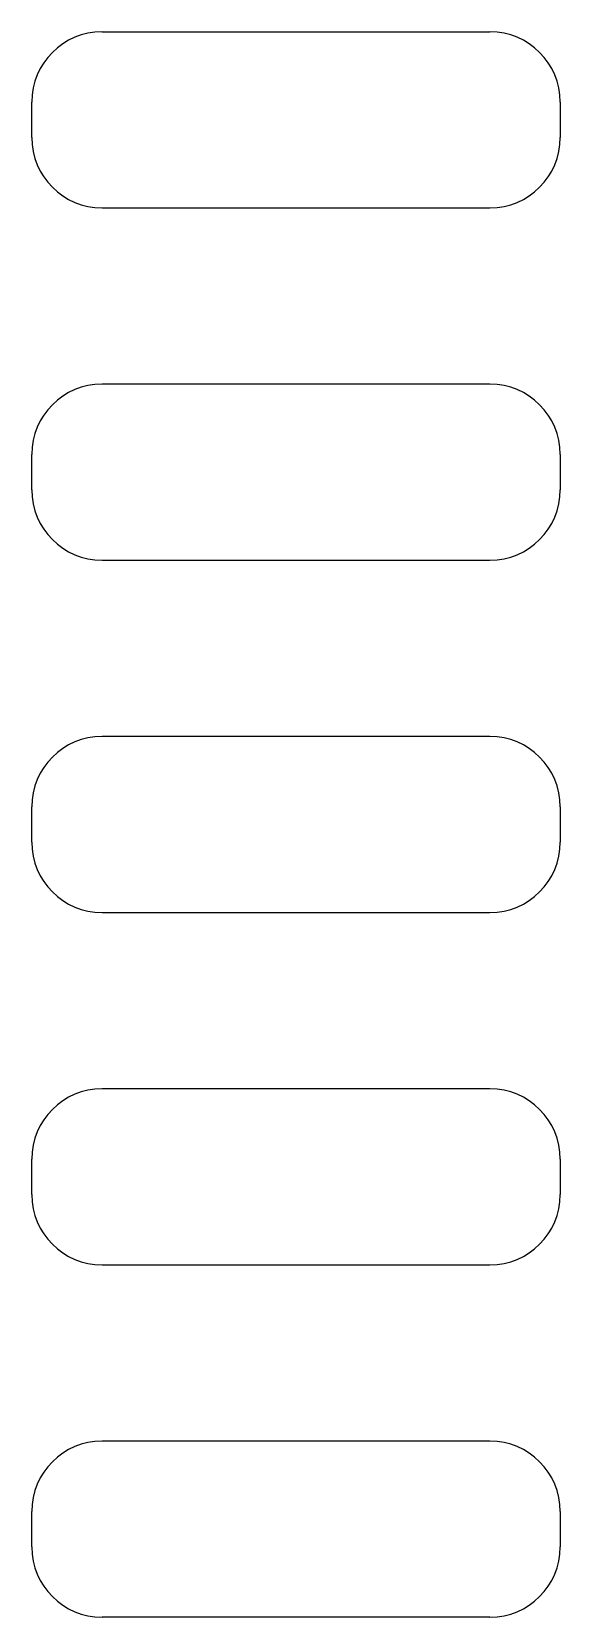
# Model space of a CAD drawing. Header units: millimetres. Extents: x 0 to 15, y 5 to 50.
import ezdxf

# ---------------------------------------------------------------- set-up
doc = ezdxf.new("R2010")
doc.units = ezdxf.units.MM
doc.header["$LTSCALE"] = 10
doc.layers.add('Vents', color=1, linetype='CONTINUOUS')

msp = doc.modelspace()

# ---------------------------------------------------------------- linework, layer by layer
at = {"layer": 'Vents', "linetype": 'CONTINUOUS'}
for p, q in [((2, 50), (13, 50)), ((0, 47), (0, 48)), ((15, 48), (15, 47)), ((2, 45), (13, 45)), ((13, 40), (2, 40)), ((0, 37), (0, 38)), ((15, 38), (15, 37)), ((2, 35), (13, 35)), ((13, 30), (2, 30)), ((0, 27), (0, 28)), ((15, 28), (15, 27)), ((2, 25), (13, 25)), ((13, 20), (2, 20)), ((0, 17), (0, 18)), ((15, 18), (15, 17)), ((2, 15), (13, 15)), ((13, 10), (2, 10)), ((0, 7), (0, 8)), ((15, 8), (15, 7)), ((13, 5), (2, 5))]:
    msp.add_line(p, q, dxfattribs=at)
for centre, start, end in [((2, 48), 90, 180), ((13, 48), 0, 90), ((2, 47), 180, 270), ((13, 47), 270, 0), ((2, 38), 90, 180), ((13, 38), 0, 90), ((2, 37), 180, 270), ((13, 37), 270, 0), ((2, 28), 90, 180), ((13, 28), 0, 90), ((2, 27), 180, 270), ((13, 27), 270, 0), ((2, 18), 90, 180), ((13, 18), 0, 90), ((2, 17), 180, 270), ((13, 17), 270, 0), ((2, 8), 90, 180), ((13, 8), 0, 90), ((2, 7), 180, 270), ((13, 7), 270, 0)]:
    msp.add_arc(centre, 2, start, end, dxfattribs=at)

doc.saveas('drawing.dxf')
